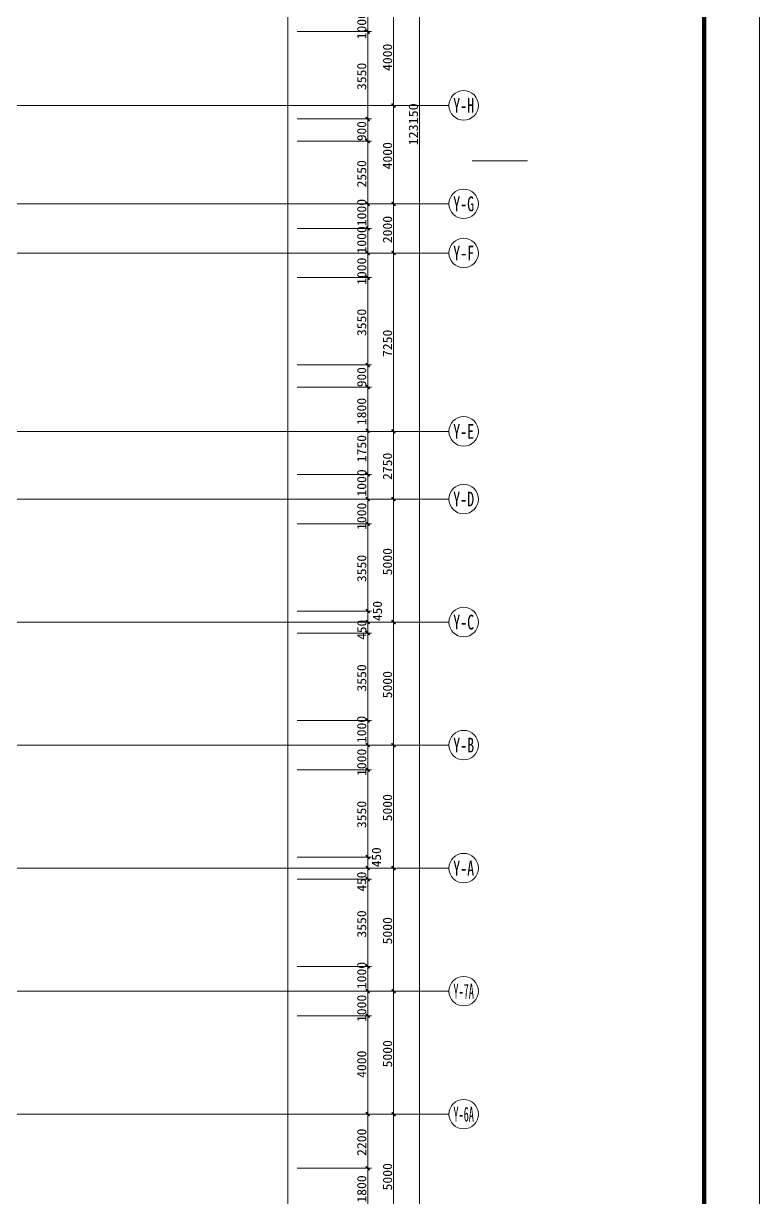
# Model space of a CAD drawing. Extents: x -307567 to 704339, y -10277 to 165507.
# Drawn here: x 181204 to 211123, y 37192 to 84910 of the extents above; entities that cross this region are included whole.
import ezdxf
from ezdxf.enums import TextEntityAlignment as Align

# ---------------------------------------------------------------- set-up
doc = ezdxf.new("R2010")
doc.units = 0
doc.header["$MEASUREMENT"] = 0
doc.layers.add('AXIS', color=7, linetype='CONTINUOUS', lineweight=5)
doc.layers.add('wode', color=250, linetype='CONTINUOUS', lineweight=0)
doc.styles.get("Standard").update_dxf_attribs({"font": 'txt', "height": 3})

msp = doc.modelspace()

# ---------------------------------------------------------------- linework, layer by layer
at = {"layer": 'AXIS', "color": 0}
msp.add_lwpolyline([(211123.29347, 165506.44355), (80863.18581, 165506.44355), (80863.18581, -10277.09273), (211123.29347, -10277.09273)], close=True, dxfattribs=at)
at = {"layer": 'AXIS', "color": 0, "const_width": 180.29081}
msp.add_lwpolyline([(208869.65839, 163252.80847), (83116.82089, 163252.80847), (83116.82089, -8023.45765), (208869.65839, -8023.45765)], close=True, dxfattribs=at)
at = {"layer": 'wode', "color": 0}
for p, q in [((197297.59998, 19280.57061), (197297.59998, 142429.04041)), ((191954.24636, 14532.32064), (191954.24636, 99322.83485)), ((195197.62623, 84579.75589), (195197.62623, 85579.74187)), ((196247.6131, 81579.79339), (196247.6131, 85579.74187)), ((192324.22464, 84579.75589), (195347.62435, 84579.75589)), ((195197.62623, 81029.79722), (195197.62623, 84579.75589)), ((195197.62623, 81579.79339), (118974.00627, 81579.79339)), ((195197.62623, 81579.79339), (118974.00627, 81579.79339)), ((198497.58498, 81579.79339), (195197.62623, 81579.79339)), ((198497.58498, 81579.79339), (195197.62623, 81579.79339)), ((196247.6131, 77579.84034), (196247.6131, 81579.79339)), ((192324.22464, 81029.79722), (195347.62435, 81029.79722)), ((195197.62623, 80129.80847), (195197.62623, 81029.79722)), ((192324.22464, 80129.80847), (195347.62435, 80129.80847)), ((195197.62623, 76579.85437), (195197.62623, 80129.80847)), ((201696.10457, 79332.33461), (199446.13269, 79332.33461)), ((195197.62623, 77579.84034), (118974.00627, 77579.84034)), ((195197.62623, 77579.84034), (118974.00627, 77579.84034)), ((198497.58498, 77579.84034), (195197.62623, 77579.84034)), ((198497.58498, 77579.84034), (195197.62623, 77579.84034)), ((196247.6131, 75579.86839), (196247.6131, 77579.84034)), ((192324.22464, 76579.85437), (195347.62435, 76579.85437)), ((195197.62623, 75579.86839), (195197.62623, 76579.85437)), ((195197.62623, 75579.86839), (118974.00627, 75579.86839)), ((195197.62623, 75579.86839), (118974.00627, 75579.86839)), ((192324.22464, 75579.86839), (195347.62435, 75579.86839)), ((198497.58498, 75579.86839), (195197.62623, 75579.86839)), ((198497.58498, 75579.86839), (195197.62623, 75579.86839)), ((195197.62623, 74579.87784), (195197.62623, 75579.86839)), ((196247.6131, 68329.95749), (196247.6131, 75579.86839)), ((192324.22464, 74579.87784), (195347.62435, 74579.87784)), ((195197.62623, 71029.92374), (195197.62623, 74579.87784)), ((192324.22464, 71029.92374), (195347.62435, 71029.92374)), ((195197.62623, 70129.93499), (195197.62623, 71029.92374)), ((192324.22464, 70129.93499), (195347.62435, 70129.93499)), ((195197.62623, 66579.98089), (195197.62623, 70129.93499)), ((195197.62623, 68329.95749), (118974.00627, 68329.95749)), ((195197.62623, 68329.95749), (118974.00627, 68329.95749)), ((198497.58498, 68329.95749), (195197.62623, 68329.95749)), ((198497.58498, 68329.95749), (195197.62623, 68329.95749)), ((196247.6131, 65579.99034), (196247.6131, 68329.95749)), ((192324.22464, 66579.98089), (195347.62435, 66579.98089)), ((195197.62623, 65579.99034), (195197.62623, 66579.98089)), ((118824.00814, 65579.99034), (195197.62623, 65579.99034)), ((192324.22464, 65579.99034), (195347.62435, 65579.99034)), ((198497.58498, 65579.99034), (195197.62623, 65579.99034)), ((198497.58498, 65579.99034), (195197.62623, 65579.99034)), ((195197.62623, 64580.00437), (195197.62623, 65579.99034)), ((196247.6131, 60580.05589), (196247.6131, 65579.99034)), ((192324.22464, 64580.00437), (195347.62435, 64580.00437)), ((195197.62623, 61030.05027), (195197.62623, 64580.00437)), ((192324.22464, 61030.05027), (195347.62435, 61030.05027)), ((195197.62623, 60580.05589), (195197.62623, 61030.05027)), ((195197.62623, 60580.05589), (118974.00627, 60580.05589)), ((195197.62623, 60580.05589), (118974.00627, 60580.05589)), ((192324.22464, 60580.05589), (195347.62435, 60580.05589)), ((192324.22464, 60130.06152), (195347.62435, 60130.06152)), ((198497.58498, 60580.05589), (195197.62623, 60580.05589)), ((198497.58498, 60580.05589), (195197.62623, 60580.05589)), ((195197.62623, 60130.06152), (195197.62623, 60580.05589)), ((195197.62623, 56580.10742), (195197.62623, 60130.06152)), ((196247.6131, 55580.11686), (196247.6131, 60580.05589)), ((192324.22464, 56580.10742), (195347.62435, 56580.10742)), ((195197.62623, 55580.11686), (195197.62623, 56580.10742)), ((195197.62623, 55580.11686), (118974.00627, 55580.11686)), ((195197.62623, 55580.11686), (118974.00627, 55580.11686)), ((192324.22464, 55580.11686), (195347.62435, 55580.11686)), ((198497.58498, 55580.11686), (195197.62623, 55580.11686)), ((198497.58498, 55580.11686), (195197.62623, 55580.11686)), ((195197.62623, 54580.13089), (195197.62623, 55580.11686)), ((196247.6131, 50580.18013), (196247.6131, 55580.11686)), ((192324.22464, 54580.13089), (195347.62435, 54580.13089)), ((195197.62623, 51030.1745), (195197.62623, 54580.13089)), ((192324.22464, 51030.1745), (195347.62435, 51030.1745)), ((195197.62623, 50580.18013), (195197.62623, 51030.1745)), ((195197.62623, 50580.18013), (118974.00627, 50580.18013)), ((195197.62623, 50580.18013), (118974.00627, 50580.18013)), ((192324.22464, 50580.18013), (195347.62435, 50580.18013)), ((192324.22464, 50130.18575), (195347.62435, 50130.18575)), ((198497.58498, 50580.18013), (195197.62623, 50580.18013)), ((198497.58498, 50580.18013), (195197.62623, 50580.18013)), ((195197.62623, 50130.18575), (195197.62623, 50580.18013)), ((195197.62623, 46580.23165), (195197.62623, 50130.18575)), ((196247.6131, 45580.24339), (196247.6131, 50580.18013)), ((192324.22464, 46580.23165), (195347.62435, 46580.23165)), ((195197.62623, 45580.24339), (195197.62623, 46580.23165)), ((195197.62623, 45580.24339), (118974.00627, 45580.24339)), ((192324.22464, 45580.24339), (195347.62435, 45580.24339)), ((198497.58498, 45580.24339), (195197.62623, 45580.24339)), ((195197.62623, 29580.44148), (195197.62623, 45580.24339)), ((195197.62623, 34580.37936), (195197.62623, 45580.24339)), ((196247.6131, 40580.30436), (196247.6131, 45580.24339)), ((192324.22464, 44580.25513), (195347.62435, 44580.25513)), ((192324.22464, 44580.25513), (195347.62435, 44580.25513)), ((195197.62623, 40580.30436), (118974.00627, 40580.30436)), ((198497.58498, 40580.30436), (195197.62623, 40580.30436)), ((196247.6131, 35580.36533), (196247.6131, 40580.30436)), ((192324.22464, 38380.3311), (195347.62435, 38380.3311)), ((192324.22464, 38380.3311), (195347.62435, 38380.3311))]:
    msp.add_line(p, q, dxfattribs=at)
at = {"layer": 'wode', "color": 0, "const_width": 67.49915}
for points in [[(195122.62716, 84654.75496), (195272.62529, 84504.75683)], [(196172.61404, 81654.79246), (196322.61216, 81504.79433)], [(195122.62716, 81104.79628), (195272.62529, 80954.79815)], [(195122.62716, 80204.80753), (195272.62529, 80054.8094)], [(195122.62716, 77644.84197), (195272.62529, 77494.84385)], [(196172.61404, 77654.8394), (196322.61216, 77504.84128)], [(195122.62716, 76654.85343), (195272.62529, 76504.8553)], [(195122.62716, 75654.86746), (195272.62529, 75504.86933)], [(196172.61404, 75654.86746), (196322.61216, 75504.86933)], [(195122.62716, 74654.8769), (195272.62529, 74504.87878)], [(195122.62716, 71104.9228), (195272.62529, 70954.92468)], [(195122.62716, 70204.93405), (195272.62529, 70054.93593)], [(195122.62716, 68434.95801), (195272.62529, 68284.95988)], [(196172.61404, 68404.95655), (196322.61216, 68254.95843)], [(195122.62716, 66654.97995), (195272.62529, 66504.98183)], [(195122.62716, 65654.9894), (195272.62529, 65504.99128)], [(196172.61404, 65654.9894), (196322.61216, 65504.99128)], [(195122.62716, 64655.00343), (195272.62529, 64505.0053)], [(195122.62716, 61105.04933), (195272.62529, 60955.0512)], [(195122.62716, 60655.05495), (195272.62529, 60505.05683)], [(196172.61404, 60655.05495), (196322.61216, 60505.05683)], [(195122.62716, 60205.06058), (195272.62529, 60055.06245)], [(195122.62716, 56655.10648), (195272.62529, 56505.10835)], [(195122.62716, 55655.11593), (195272.62529, 55505.1178)], [(196172.61404, 55655.11593), (196322.61216, 55505.1178)], [(195122.62716, 54655.12995), (195272.62529, 54505.13183)], [(195122.62716, 51105.17356), (195272.62529, 50955.17544)], [(195122.62716, 50655.17919), (195272.62529, 50505.18106)], [(196172.61404, 50655.17919), (196322.61216, 50505.18106)], [(195122.62716, 50205.18481), (195272.62529, 50055.18669)], [(195122.62716, 46655.23071), (195272.62529, 46505.23259)], [(195122.62716, 45655.24245), (195272.62529, 45505.24433)], [(195122.62716, 45655.24245), (195272.62529, 45505.24433)], [(195122.62716, 45655.24245), (195272.62529, 45505.24433)], [(196172.61404, 45655.24245), (196322.61216, 45505.24433)], [(195122.62716, 44655.25419), (195272.62529, 44505.25606)], [(195122.62716, 44655.25419), (195272.62529, 44505.25606)], [(195122.62716, 40655.30342), (195272.62529, 40505.3053)], [(195122.62716, 40655.30342), (195272.62529, 40505.3053)], [(196172.61404, 40655.30342), (196322.61216, 40505.3053)], [(195122.62716, 38455.33245), (195272.62529, 38305.33204)], [(195122.62716, 38455.33245), (195272.62529, 38305.33204)]]:
    msp.add_lwpolyline(points, dxfattribs=at)
at = {"layer": 'wode', "color": 0}
for centre in [(199097.57748, 81579.79339), (199097.57748, 81579.79339), (199097.57748, 77579.84034), (199097.57748, 77579.84034), (199097.57748, 75579.86839), (199097.57748, 75579.86839), (199097.57748, 68329.95749), (199097.57748, 68329.95749), (199097.57748, 65579.99034), (199097.57748, 65579.99034), (199097.57748, 60580.05589), (199097.57748, 60580.05589), (199097.57748, 55580.11686), (199097.57748, 55580.11686), (199097.57748, 50580.18013), (199097.57748, 50580.18013), (199097.57748, 45580.24339), (199097.57748, 40580.30436)]:
    msp.add_circle(centre, 599.9925, dxfattribs=at)

# ---------------------------------------------------------------- texts
for s, width, p, p2 in [('1000', 1.044709, (195137.605, 84263.75643), (195137.605, 85373.74621)), ('4000', 0.93474, (196187.59188, 82979.77284), (196187.59188, 84089.76263)), ('3550', 0.845714, (195137.605, 82204.78406), (195137.605, 83314.76927)), ('123150', 0.943448, (197237.57875, 79954.81218), (197237.57875, 81664.78989)), ('900', 0.925718, (195137.605, 80129.80847), (195137.605, 80939.802)), ('4000', 0.934736, (196187.59188, 78979.82437), (196187.59188, 80089.80958)), ('2550', 0.845714, (195137.605, 78244.83447), (195137.605, 79354.81968)), ('1000', 1.044705, (195137.605, 76669.85416), (195137.605, 77779.83937)), ('2000', 0.934736, (196187.59188, 75979.86187), (196187.59188, 77089.84708)), ('1000', 1.044705, (195137.605, 75559.86895), (195137.605, 76669.85416)), ('1000', 1.044705, (195137.605, 74283.8824), (195137.605, 75393.86761)), ('3550', 0.845714, (195137.605, 72204.91058), (195137.605, 73314.89579)), ('7250', 0.845714, (196187.59188, 71354.91815), (196187.59188, 72464.90336)), ('900', 0.925713, (195137.605, 70129.93499), (195137.605, 70939.92395)), ('1800', 0.986666, (195137.605, 68584.95613), (195137.605, 69694.94134)), ('1750', 0.934736, (195137.605, 67074.97287), (195137.605, 68184.95808)), ('2750', 0.845714, (196187.59188, 66354.9837), (196187.59188, 67464.96891)), ('1000', 1.044705, (195137.605, 65679.99214), (195137.605, 66789.97735)), ('1000', 1.044705, (195137.605, 64324.00781), (195137.605, 65433.99302)), ('5000', 0.934736, (196187.59188, 62480.03061), (196187.59188, 63590.01582)), ('3550', 0.845714, (195137.605, 62205.03253), (195137.605, 63315.01774)), ('450', 0.863999, (195777.40414, 60626.91657), (195777.40414, 61436.90553)), ('450', 0.863999, (195142.40231, 59864.06295), (195142.40231, 60674.05191)), ('3550', 0.845714, (195137.605, 57755.08968), (195137.605, 58865.07489)), ('5000', 0.934736, (196187.59188, 57480.09617), (196187.59188, 58590.08138)), ('1000', 1.044709, (195137.605, 55660.11464), (195137.605, 56770.10443)), ('1000', 1.044705, (195137.605, 54324.13433), (195137.605, 55434.11954)), ('5000', 0.934736, (196187.59188, 52480.15714), (196187.59188, 53590.14235)), ('3550', 0.845717, (195137.605, 52205.15905), (195137.605, 53315.14884)), ('450', 0.863999, (195737.19468, 50616.66115), (195737.19468, 51426.65011)), ('450', 0.863999, (195135.95708, 49626.25147), (195135.95708, 50436.24043)), ('3550', 0.845714, (195137.605, 47755.2162), (195137.605, 48865.20141)), ('5000', 0.934736, (196187.59188, 47480.2204), (196187.59188, 48590.20561)), ('1000', 1.044707, (195137.605, 45660.24117), (195137.605, 46770.22867)), ('1000', 1.044707, (195137.605, 44324.25857), (195137.605, 45434.24607)), ('5000', 0.934738, (196187.59188, 42480.28137), (196187.59188, 43590.26887)), ('4000', 0.934736, (195137.605, 42054.28725), (195137.605, 43164.27246)), ('2200', 0.887999, (195137.605, 38884.32718), (195137.605, 39994.31239)), ('5000', 0.934736, (196187.59188, 37480.34464), (196187.59188, 38590.32985)), ('1800', 0.986666, (195137.605, 36984.35017), (195137.605, 38094.33538))]:
    msp.add_text(s, height=374.995313, rotation=90, dxfattribs=dict(at, width=width)).set_placement(p, p2, align=Align.FIT)
for s, width, p, p2 in [('Y-H', 0.531578, (198672.30203, 81279.79714), (199522.8163, 81279.79714)), ('Y-H', 0.531578, (198672.30203, 81279.79714), (199522.8163, 81279.79714)), ('Y-G', 0.531578, (198672.30203, 77279.84409), (199522.8163, 77279.84409)), ('Y-G', 0.531578, (198672.30203, 77279.84409), (199522.8163, 77279.84409)), ('Y-F', 0.531578, (198672.30203, 75279.87214), (199522.8163, 75279.87214)), ('Y-F', 0.531578, (198672.30203, 75279.87214), (199522.8163, 75279.87214)), ('Y-E', 0.531578, (198672.30203, 68029.96124), (199522.8163, 68029.96124)), ('Y-E', 0.531578, (198672.30203, 68029.96124), (199522.8163, 68029.96124)), ('Y-D', 0.531578, (198672.30203, 65279.99409), (199522.8163, 65279.99409)), ('Y-D', 0.531578, (198672.30203, 65279.99409), (199522.8163, 65279.99409)), ('Y-C', 0.531578, (198672.30203, 60280.05964), (199522.8163, 60280.05964)), ('Y-C', 0.531578, (198672.30203, 60280.05964), (199522.8163, 60280.05964)), ('Y-B', 0.531578, (198672.30203, 55280.12061), (199522.8163, 55280.12061)), ('Y-B', 0.531578, (198672.30203, 55280.12061), (199522.8163, 55280.12061)), ('Y-A', 0.531578, (198672.30203, 50280.18388), (199522.8163, 50280.18388)), ('Y-A', 0.531578, (198672.30203, 50280.18388), (199522.8163, 50280.18388)), ('Y-7A', 0.378412, (198681.31071, 45280.24714), (199513.80763, 45280.24714)), ('Y-6A', 0.378412, (198681.31071, 40280.30811), (199513.80763, 40280.30811))]:
    msp.add_text(s, height=599.9925, dxfattribs=dict(at, width=width)).set_placement(p, p2, align=Align.FIT)

doc.saveas('drawing.dxf')
